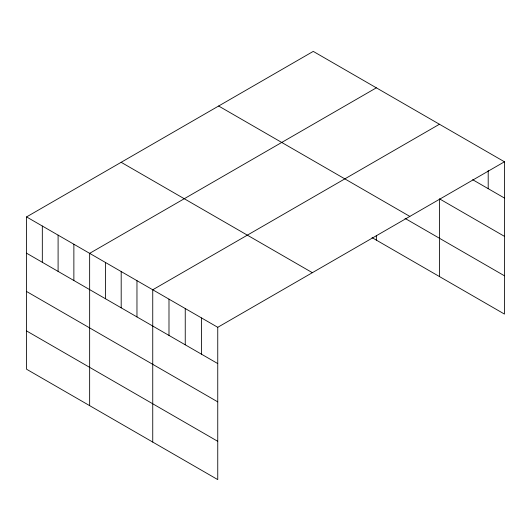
<?xml version="1.0" encoding="UTF-8"?>
<svg xmlns="http://www.w3.org/2000/svg" width="531" height="531" viewBox="0 0 531 531"><rect width="100%" height="100%" fill="white"/><g stroke="black" fill="none" stroke-linecap="round" stroke-linejoin="round"><path stroke-width="0.8" d="M26.55 216.92L217.75 327.308L217.75 479.606L26.55 369.218L26.55 216.92L313.25 51.394L504.45 161.782L504.45 314.08L372.045 237.636M376.346 87.827L89.646 253.353L89.646 405.644M439.442 124.254L152.742 289.78L152.742 442.071M217.75 327.308L504.45 161.782M472.65 179.69L504.45 198.05M504.45 236.341L439.442 198.806L439.442 276.545M218.639 106.021L409.839 216.409M405.027 218.387L504.45 275.788M121.161 162.3L312.361 272.688M26.55 253.187L217.75 363.576M26.55 291.479L217.75 401.867M26.55 330.926L217.75 441.314M488.201 170.537L488.201 188.671M376.346 235.333L376.346 240.118M201.495 317.93L201.495 354.197M185.246 308.544L185.246 344.811M168.991 299.159L168.991 335.426M136.965 280.673L136.965 316.941M121.194 271.567L121.194 307.834M105.417 262.46L105.417 298.727M73.869 244.247L73.869 280.507M58.098 235.14L58.098 271.401M42.321 226.027L42.321 262.294"/></g></svg>
